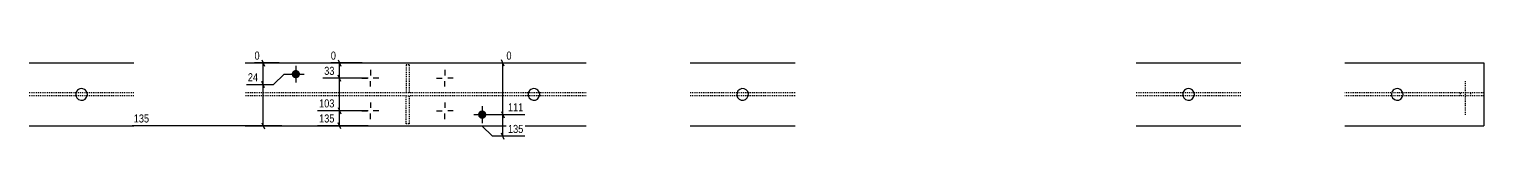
# Model space of a CAD drawing. Header units: millimetres. Extents: x 10 to 27143, y 7 to 1733.
# Drawn here: x 13962 to 17085, y 11 to 204 of the extents above; entities that cross this region are included whole.
import ezdxf

# ---------------------------------------------------------------- set-up
doc = ezdxf.new("R2010")
doc.units = ezdxf.units.MM
doc.linetypes.add('DXK_LINE_DOT2', pattern=[3.9198, 1.9599, -1.9599])
doc.layers.add('MÅLSÆTNING', color=7, linetype='Continuous')
doc.layers.add('STÅL', color=7, linetype='Continuous')
doc.styles.add('Arial Narrow', font='ARIALN.TTF', dxfattribs={"height": 0.2})

msp = doc.modelspace()

# ---------------------------------------------------------------- hatches: boundary and pattern name
at = {"layer": 'STÅL', "linetype": 'Continuous'}
for points in [[(14543.6, 151.1, -1), (14525.6, 151.1, -1)], [(14943.6, 64.1, -1), (14925.6, 64.1, -1)]]:
    msp.add_hatch(color=96, dxfattribs=at).paths.add_polyline_path(points)

# ---------------------------------------------------------------- linework, layer by layer
at = {"layer": 'MÅLSÆTNING', "color": 7, "linetype": 'Continuous'}
for p, q in [((14499, 175.1), (14445.9, 175.1)), ((14955.1, 175.1), (14997.6, 175.1)), ((14981.7, 168.3), (14976.3, 181.8)), ((14979, 64.1), (14979, 175.1)), ((14428.4, 128.6), (14487, 128.6)), ((14467.2, 121.8), (14461.8, 135.3)), ((14464.5, 40.1), (14464.5, 128.6)), ((14487, 128.6), (14509.5, 151.1)), ((14487, 128.6), (14509.5, 151.1)), ((14509.5, 151.1), (14530.1, 151.1)), ((14509.5, 151.1), (14530.1, 151.1)), ((14690.1, 142.4), (14592.2, 142.4)), ((14631.1, 135.6), (14625.7, 149.1)), ((14628.4, 72.4), (14628.4, 142.4)), ((14690.1, 72.4), (14581.2, 72.4)), ((14690.1, 72.4), (14581.2, 72.4)), ((14625.7, 79.1), (14631.1, 65.6)), ((14625.7, 79.1), (14631.1, 65.6)), ((14628.4, 40.1), (14628.4, 72.4)), ((14939.1, 64.1), (15026.1, 64.1)), ((14939.1, 64.1), (15026.1, 64.1)), ((14976.3, 70.8), (14981.7, 57.3)), ((14976.3, 70.8), (14981.7, 57.3)), ((14979, 17.6), (14979, 64.1)), ((14504.4, 40.1), (14183.4, 40.1)), ((14461.8, 46.8), (14467.2, 33.3)), ((14690.1, 40.1), (14581.2, 40.1)), ((14631.1, 33.3), (14625.7, 46.8)), ((14956.5, 17.6), (14934, 40.1)), ((14934, 40.1), (14973, 40.1)), ((15026.1, 17.6), (14956.5, 17.6)), ((14981.7, 10.8), (14976.3, 24.3))]:
    msp.add_line(p, q, dxfattribs=at)
at = {"layer": 'STÅL', "color": 2, "linetype": 'Continuous'}
for p, q in [((13962.1, 175.1), (14187.1, 175.1)), ((14425.6, 175.1), (15158.1, 175.1)), ((15381.1, 175.1), (15606.1, 175.1)), ((16338.1, 175.1), (16563.1, 175.1)), ((16786.1, 175.1), (17084.6, 175.1)), ((17084.6, 175.1), (17084.6, 40.1)), ((13962.1, 40.1), (14187.1, 40.1)), ((14425.6, 40.1), (15158.1, 40.1)), ((15381.1, 40.1), (15606.1, 40.1)), ((16338.1, 40.1), (16563.1, 40.1)), ((16786.1, 40.1), (17084.6, 40.1))]:
    msp.add_line(p, q, dxfattribs=at)
at = {"layer": 'STÅL', "color": 96, "linetype": 'Continuous'}
for p, q in [((14534.6, 169.1), (14534.6, 133.1)), ((14694.6, 160.4), (14694.6, 148.4)), ((14854.6, 160.4), (14854.6, 148.4)), ((14516.6, 151.1), (14552.6, 151.1)), ((14676.6, 142.4), (14688.6, 142.4)), ((14694.6, 124.4), (14694.6, 136.3)), ((14712.6, 142.4), (14700.6, 142.4)), ((14836.6, 142.4), (14848.6, 142.4)), ((14854.6, 124.4), (14854.6, 136.3)), ((14872.6, 142.4), (14860.6, 142.4)), ((14676.6, 72.4), (14688.6, 72.4)), ((14694.6, 90.4), (14694.6, 78.4)), ((14694.6, 54.4), (14694.6, 66.3)), ((14712.6, 72.4), (14700.6, 72.4)), ((14836.6, 72.4), (14848.6, 72.4)), ((14854.6, 90.4), (14854.6, 78.4)), ((14854.6, 54.4), (14854.6, 66.3)), ((14872.6, 72.4), (14860.6, 72.4)), ((14916.6, 64.1), (14952.6, 64.1)), ((14934.6, 82.1), (14934.6, 46.1))]:
    msp.add_line(p, q, dxfattribs=at)
at = {"layer": 'STÅL', "color": 7, "linetype": 'DXK_LINE_DOT2'}
for p, q in [((14777.6, 170.9), (14771.6, 170.9)), ((14771.6, 170.9), (14771.6, 110.8)), ((14777.6, 170.9), (14777.6, 110.8)), ((14187.1, 110.8), (13962.1, 110.8)), ((14187.1, 104.2), (13962.1, 104.2)), ((14771.6, 110.8), (14425.6, 110.8)), ((14771.6, 104.2), (14425.6, 104.2)), ((14777.6, 110.8), (14771.6, 110.8)), ((14771.6, 44.3), (14771.6, 104.2)), ((14771.6, 104.2), (14777.6, 104.2)), ((15158.1, 110.8), (14777.6, 110.8)), ((14777.6, 104.2), (14777.6, 44.3)), ((15158.1, 104.2), (14777.6, 104.2)), ((15606.1, 110.8), (15381.1, 110.8)), ((15606.1, 104.2), (15381.1, 104.2)), ((16563.1, 110.8), (16338.1, 110.8)), ((16563.1, 104.2), (16338.1, 104.2)), ((17084.6, 110.8), (16786.1, 110.8)), ((17084.6, 104.2), (16786.1, 104.2)), ((14777.6, 44.3), (14771.6, 44.3))]:
    msp.add_line(p, q, dxfattribs=at)
at = {"layer": 'STÅL', "color": 96, "linetype": 'DXK_LINE_DOT2'}
for p, q in [((17044.6, 135.9), (17044.6, 62.9)), ((17033.6, 110.8), (17033.6, 104.2)), ((17055.6, 110.8), (17055.6, 104.2))]:
    msp.add_line(p, q, dxfattribs=at)
at = {"layer": 'STÅL', "color": 2, "linetype": 'Continuous'}
for centre, start, end in [((14074.6, 107.5), 150.3737, 330.3737), ((14074.6, 107.5), 330.3737, 150.3737), ((15045.6, 107.5), 150.3737, 330.3737), ((15045.6, 107.5), 330.3737, 150.3737), ((15493.6, 107.5), 120.3737, 300.3737), ((15493.6, 107.5), 300.3737, 120.3737), ((16450.6, 107.5), 150.3737, 330.3737), ((16450.6, 107.5), 330.3737, 150.3737), ((16898.6, 107.5), 150.3737, 330.3737), ((16898.6, 107.5), 330.3737, 150.3737)]:
    msp.add_arc(centre, 12.5, start, end, dxfattribs=at)

# ---------------------------------------------------------------- next in the draw order: wipeouts: each hides what was drawn before it
at = {"color": 0, "linetype": 'Continuous'}
for points in [[(15001.2, 178.7), (15001.2, 203.9), (14983, 203.9), (14983, 178.7)], [(14457.2, 132.2), (14457.2, 157.4), (14428, 157.4), (14428, 132.2)], [(14621, 146), (14621, 171.2), (14591.9, 171.2), (14591.9, 146)], [(14621, 76), (14621, 101.2), (14580.9, 101.2), (14580.9, 76)], [(14457.2, 43.7), (14457.2, 68.9), (14183.1, 68.9), (14183.1, 43.7)], [(15026.4, 67.7), (15026.4, 92.9), (14986.3, 92.9), (14986.3, 67.7)], [(15026.4, 21.2), (15026.4, 46.4), (14986.3, 46.4), (14986.3, 21.2)]]:
    msp.add_wipeout(points, dxfattribs=at).dxf.layer = 'MÅLSÆTNING'

# ---------------------------------------------------------------- next in the draw order: linework, layer by layer
at = {"layer": 'MÅLSÆTNING', "color": 7, "linetype": 'Continuous'}
for p, q in [((14461.8, 181.8), (14467.2, 168.3)), ((14464.5, 128.6), (14464.5, 175.1)), ((14677.2, 175.1), (14609.7, 175.1)), ((14625.7, 181.8), (14631.1, 168.3)), ((14628.4, 142.4), (14628.4, 175.1)), ((14428.4, 128.6), (14487, 128.6)), ((14467.2, 121.8), (14461.8, 135.3)), ((14690.1, 142.4), (14592.2, 142.4)), ((14631.1, 135.6), (14625.7, 149.1))]:
    msp.add_line(p, q, dxfattribs=at)

# ---------------------------------------------------------------- next in the draw order: texts
at = {"layer": 'MÅLSÆTNING', "color": 3, "linetype": 'Continuous', "style": 'Arial Narrow'}
for s, height, p in [('0', 17.2, (14986.6, 182.3)), ('33', 17.18, (14595.5, 149.6)), ('24', 17.18, (14431.6, 135.8)), ('135', 17.18, (14186.7, 47.3)), ('111', 17.18, (14989.9, 71.3)), ('135', 17.18, (14989.9, 24.8))]:
    msp.add_text(s, height=height, dxfattribs=at).set_placement(p)

# ---------------------------------------------------------------- next in the draw order: wipeouts: each hides what was drawn before it
at = {"color": 0, "linetype": 'Continuous'}
msp.add_wipeout([(14621, 43.7), (14621, 68.9), (14580.9, 68.9), (14580.9, 43.7)], dxfattribs=at).dxf.layer = 'MÅLSÆTNING'

# ---------------------------------------------------------------- next in the draw order: texts
at = {"layer": 'MÅLSÆTNING', "color": 3, "linetype": 'Continuous', "style": 'Arial Narrow'}
for s, p in [('103', (14584.5, 79.6)), ('135', (14584.5, 47.3))]:
    msp.add_text(s, height=17.18, dxfattribs=at).set_placement(p)

# ---------------------------------------------------------------- next in the draw order: wipeouts: each hides what was drawn before it
at = {"color": 0, "linetype": 'Continuous'}
for points in [[(14460.4, 178.7), (14460.4, 203.9), (14442.3, 203.9), (14442.3, 178.7)], [(14624.3, 178.7), (14624.3, 203.9), (14606.1, 203.9), (14606.1, 178.7)]]:
    msp.add_wipeout(points, dxfattribs=at).dxf.layer = 'MÅLSÆTNING'

# ---------------------------------------------------------------- next in the draw order: texts
at = {"layer": 'MÅLSÆTNING', "color": 3, "linetype": 'Continuous', "style": 'Arial Narrow'}
for p in [(14445.9, 182.3), (14609.7, 182.3)]:
    msp.add_text('0', height=17.2, dxfattribs=at).set_placement(p)

doc.saveas('drawing.dxf')
